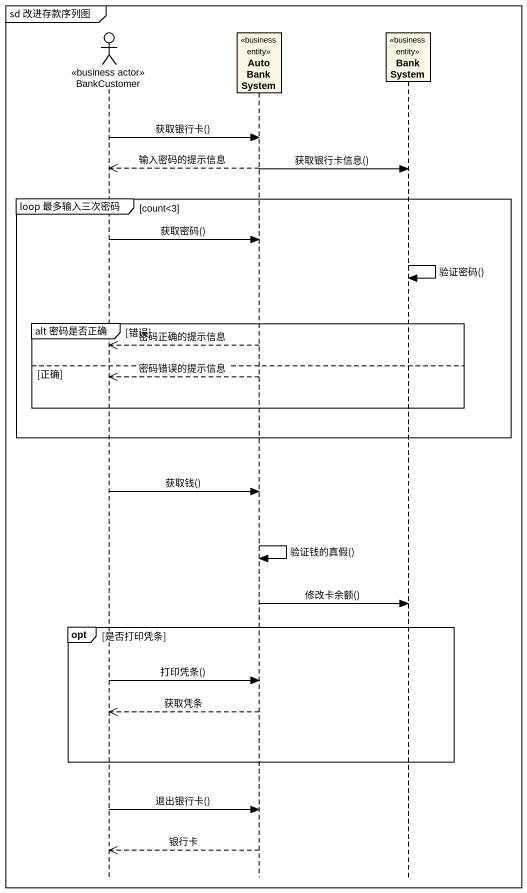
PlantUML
@startuml
mainframe sd 改进存款序列图
hide footbox
actor BankCustomer <<business actor>>
participant AutoBankSystem <<business entity>>
participant BankSystem <<business entity>>

BankCustomer -> AutoBankSystem : 获取银行卡()
AutoBankSystem -->> BankCustomer : 输入密码的提示信息
AutoBankSystem -> BankSystem : 获取银行卡信息()
group loop 最多输入三次密码 [count<3]
  BankCustomer -> AutoBankSystem : 获取密码()
  BankSystem -> BankSystem : 验证密码()
  group alt 密码是否正确 [错误]
    AutoBankSystem -->> BankCustomer : 密码正确的提示信息
  else 正确
    AutoBankSystem -->> BankCustomer : 密码错误的提示信息
  end
end
BankCustomer -> AutoBankSystem : 获取钱()
AutoBankSystem -> AutoBankSystem : 验证钱的真假()
AutoBankSystem -> BankSystem : 修改卡余额()
opt 是否打印凭条
  BankCustomer -> AutoBankSystem : 打印凭条()
  AutoBankSystem -->> BankCustomer : 获取凭条
end
BankCustomer -> AutoBankSystem : 退出银行卡()
AutoBankSystem -->> BankCustomer : 银行卡
@enduml
